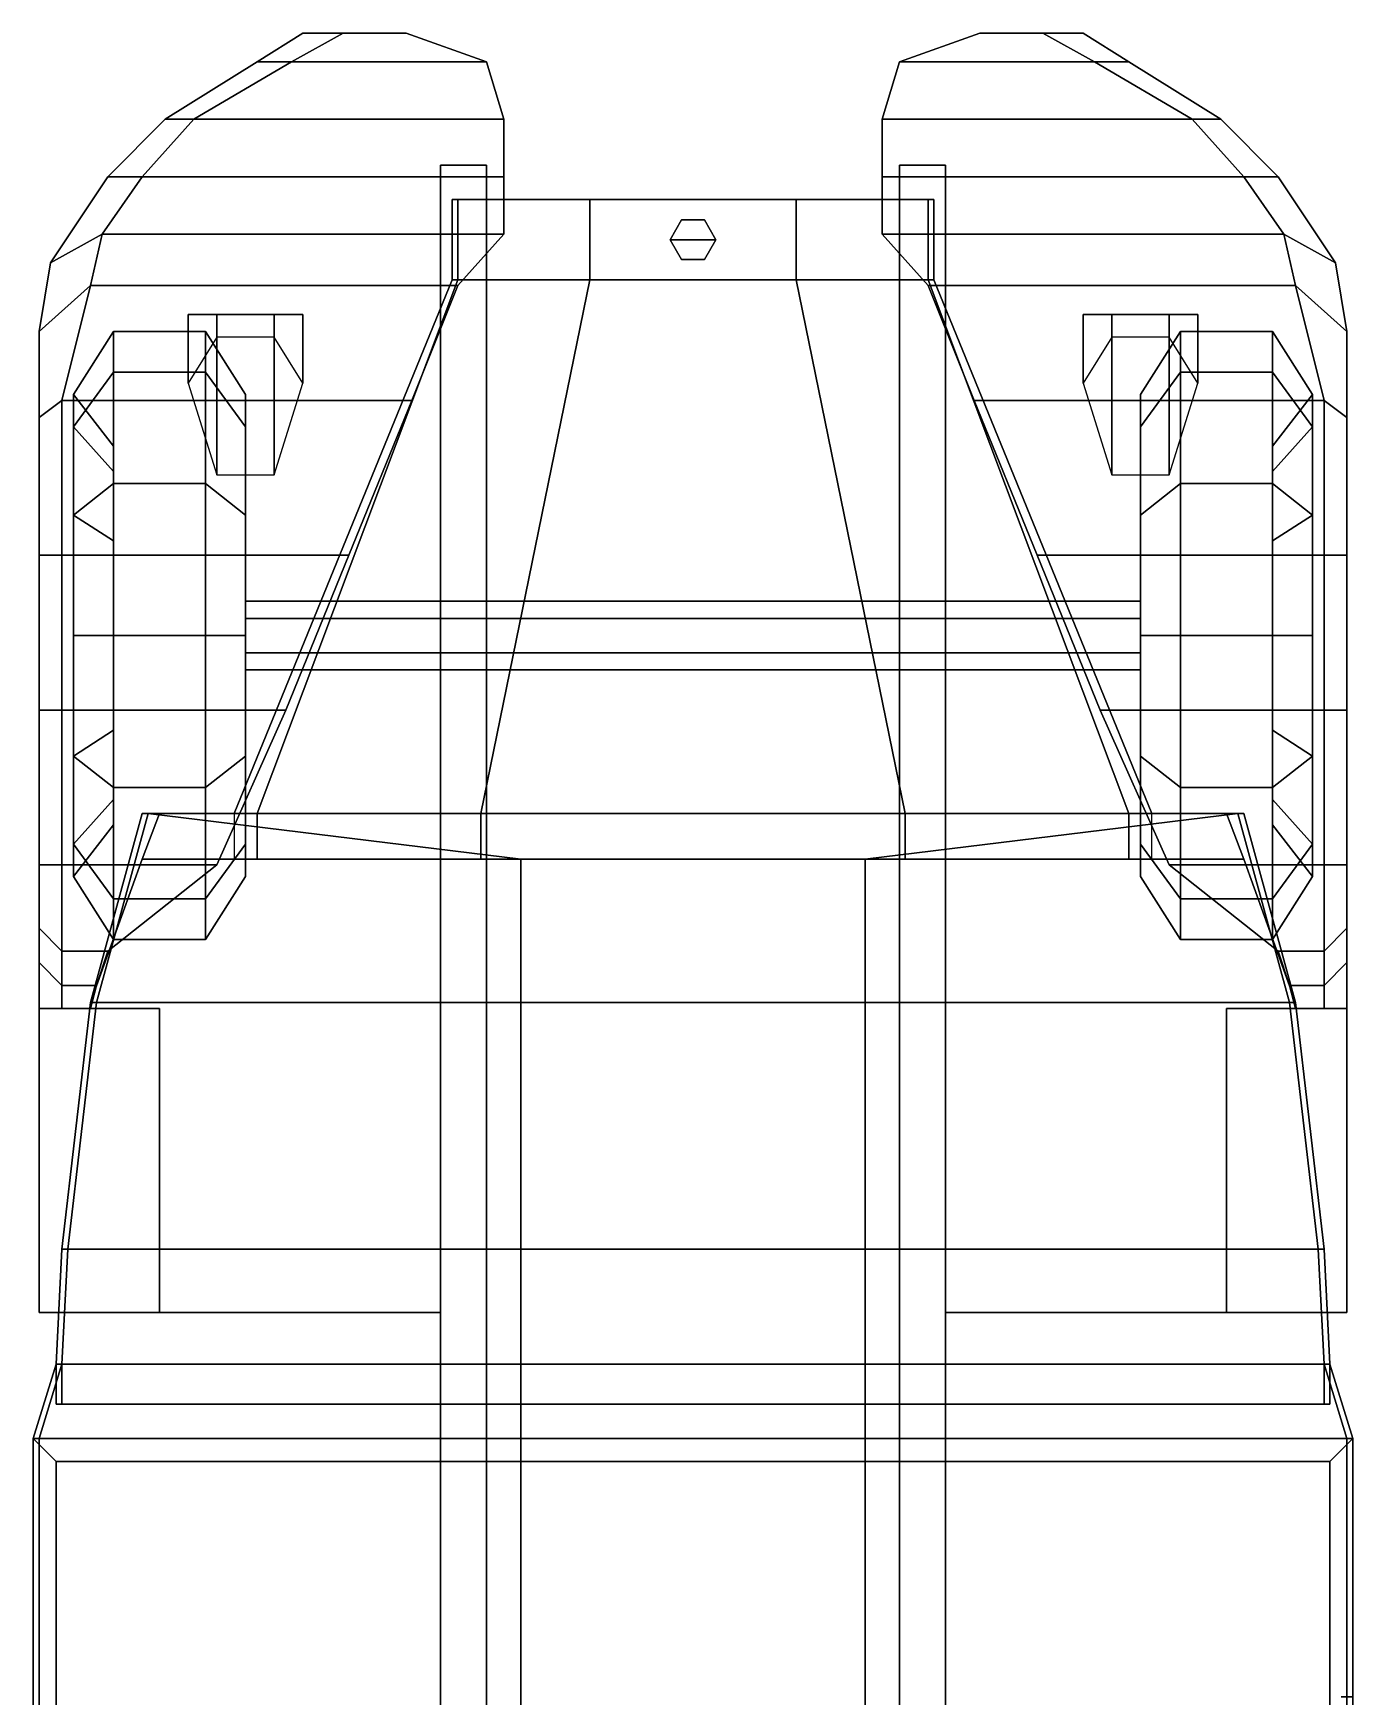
# Model space of a CAD drawing. Header units: millimetres. Extents: x -1.3 to 3, y -4.2 to 15.
# Drawn here: x -1.15 to 1.15, y 0.4 to 3.3 of the extents above; entities that cross this region are included whole.
import ezdxf

# ---------------------------------------------------------------- set-up
doc = ezdxf.new("R2010")
doc.units = ezdxf.units.MM
for name, color, linetype in [('mudguards', 6, 'Continuous'), ('tent', 3, 'Continuous'), ('wheels', 2, 'Continuous')]:
    doc.layers.add(name, color=color, linetype=linetype)

msp = doc.modelspace()

# ---------------------------------------------------------------- linework, layer by layer
for points in [[(-0.36, 3.07, 0.77), (-0.36, -3.77, 0.77), (-0.44, -3.77, 0.77), (-0.44, 3.07, 0.77)], [(-0.44, -3.77, 0.98), (-0.36, -3.77, 0.98), (-0.36, 3.07, 0.98), (-0.44, 3.07, 0.98)], [(-0.44, 3.07, 0.77), (-0.44, -3.77, 0.77), (-0.44, -3.77, 0.98), (-0.44, 3.07, 0.98)], [(-0.44, 3.07, 0.98), (-0.36, 3.07, 0.98), (-0.36, 3.07, 0.77), (-0.44, 3.07, 0.77)], [(-0.36, 3.07, 0.98), (-0.36, -3.77, 0.98), (-0.36, -3.77, 0.77), (-0.36, 3.07, 0.77)], [(0.36, 3.07, 0.77), (0.36, -3.77, 0.77), (0.36, -3.77, 0.98), (0.36, 3.07, 0.98)], [(0.36, -3.77, 0.98), (0.44, -3.77, 0.98), (0.44, 3.07, 0.98), (0.36, 3.07, 0.98)], [(0.44, 3.07, 0.77), (0.44, -3.77, 0.77), (0.36, -3.77, 0.77), (0.36, 3.07, 0.77)], [(0.36, 3.07, 0.98), (0.44, 3.07, 0.98), (0.44, 3.07, 0.77), (0.36, 3.07, 0.77)], [(0.44, 3.07, 0.98), (0.44, -3.77, 0.98), (0.44, -3.77, 0.77), (0.44, 3.07, 0.77)], [(0.42, 3.01, 1.72), (0.42, 3.01, 0.95), (-0.42, 3.01, 0.95), (-0.42, 3.01, 1.72)], [(-0.42, 3.01, 0.95), (-0.42, 2.87, 0.95), (-0.42, 2.87, 1.72), (-0.42, 3.01, 1.72)], [(0.42, 3.01, 0.95), (0.42, 2.87, 0.95), (-0.42, 2.87, 0.95), (-0.42, 3.01, 0.95)], [(0.41, 3.01, 1.75), (0.42, 3.01, 1.72), (-0.42, 3.01, 1.72), (-0.41, 3.01, 1.75)], [(-0.42, 3.01, 1.72), (-0.42, 2.87, 1.72), (-0.41, 2.87, 1.75), (-0.41, 3.01, 1.75)], [(-0.41, 3.01, 1.75), (-0.41, 2.87, 1.75), (-0.18, 2.87, 1.86), (-0.18, 3.01, 1.86)], [(0.18, 3.01, 1.86), (0.41, 3.01, 1.75), (-0.41, 3.01, 1.75), (-0.18, 3.01, 1.86)], [(-0.18, 3.01, 1.86), (-0.18, 2.87, 1.86), (0.18, 2.87, 1.86), (0.18, 3.01, 1.86)], [(0.18, 2.87, 1.86), (0.41, 2.87, 1.75), (0.41, 3.01, 1.75), (0.18, 3.01, 1.86)], [(0.41, 2.87, 1.75), (0.42, 2.87, 1.72), (0.42, 3.01, 1.72), (0.41, 3.01, 1.75)], [(0.42, 2.87, 1.72), (0.42, 2.87, 0.95), (0.42, 3.01, 0.95), (0.42, 3.01, 1.72)], [(-0.02, 2.9746, 1.86), (-0.04, 2.94, 1.86), (-0.04, 2.94, 1.89), (-0.02, 2.9746, 1.89)], [(0.02, 2.9746, 1.89), (-0.02, 2.9746, 1.89), (-0.04, 2.94, 1.89), (0.04, 2.94, 1.89)], [(0.02, 2.9746, 1.86), (-0.02, 2.9746, 1.86), (-0.02, 2.9746, 1.89), (0.02, 2.9746, 1.89)], [(0.04, 2.94, 1.86), (0.02, 2.9746, 1.86), (0.02, 2.9746, 1.89), (0.04, 2.94, 1.89)], [(-0.04, 2.94, 1.86), (-0.02, 2.9054, 1.86), (-0.02, 2.9054, 1.89), (-0.04, 2.94, 1.89)], [(0.04, 2.94, 1.89), (-0.04, 2.94, 1.89), (-0.02, 2.9054, 1.89), (0.02, 2.9054, 1.89)], [(0.02, 2.9054, 1.86), (0.04, 2.94, 1.86), (0.04, 2.94, 1.89), (0.02, 2.9054, 1.89)], [(-0.02, 2.9054, 1.86), (0.02, 2.9054, 1.86), (0.02, 2.9054, 1.89), (-0.02, 2.9054, 1.89)], [(-0.42, 2.87, 0.95), (-0.8, 1.94, 0.95), (-0.8, 1.94, 1.72), (-0.42, 2.87, 1.72)], [(0.42, 2.87, 0.95), (0.8, 1.94, 0.95), (-0.8, 1.94, 0.95), (-0.42, 2.87, 0.95)], [(-0.42, 2.87, 1.72), (-0.8, 1.94, 1.72), (-0.76, 1.94, 1.83), (-0.41, 2.87, 1.75)], [(-0.41, 2.87, 1.75), (-0.76, 1.94, 1.83), (-0.37, 1.94, 1.9), (-0.18, 2.87, 1.86)], [(-0.18, 2.87, 1.86), (-0.37, 1.94, 1.9), (0.37, 1.94, 1.9), (0.18, 2.87, 1.86)], [(0.37, 1.94, 1.9), (0.76, 1.94, 1.83), (0.41, 2.87, 1.75), (0.18, 2.87, 1.86)], [(0.76, 1.94, 1.83), (0.8, 1.94, 1.72), (0.42, 2.87, 1.72), (0.41, 2.87, 1.75)], [(0.8, 1.94, 1.72), (0.8, 1.94, 0.95), (0.42, 2.87, 0.95), (0.42, 2.87, 1.72)], [(-0.83, 2.81, 1.1066), (-0.88, 2.81, 1.02), (-0.88, 2.69, 1.02), (-0.83, 2.53, 1.1066)], [(-0.68, 2.81, 1.02), (-0.88, 2.81, 1.02), (-0.83, 2.81, 1.1066), (-0.73, 2.81, 1.1066)], [(-0.88, 2.81, 1.02), (-0.83, 2.81, 0.9334), (-0.83, 2.77, 0.9334), (-0.88, 2.69, 1.02)], [(-0.73, 2.81, 0.9334), (-0.83, 2.81, 0.9334), (-0.88, 2.81, 1.02), (-0.68, 2.81, 1.02)], [(-0.83, 2.81, 0.9334), (-0.73, 2.81, 0.9334), (-0.73, 2.77, 0.9334), (-0.83, 2.77, 0.9334)], [(-0.73, 2.81, 1.1066), (-0.83, 2.81, 1.1066), (-0.83, 2.53, 1.1066), (-0.73, 2.53, 1.1066)], [(-0.68, 2.81, 1.02), (-0.73, 2.81, 1.1066), (-0.73, 2.53, 1.1066), (-0.68, 2.69, 1.02)], [(-0.73, 2.81, 0.9334), (-0.68, 2.81, 1.02), (-0.68, 2.69, 1.02), (-0.73, 2.77, 0.9334)], [(0.88, 2.81, 1.02), (0.68, 2.81, 1.02), (0.73, 2.81, 1.1066), (0.83, 2.81, 1.1066)], [(0.73, 2.81, 1.1066), (0.68, 2.81, 1.02), (0.68, 2.69, 1.02), (0.73, 2.53, 1.1066)], [(0.83, 2.81, 0.9334), (0.73, 2.81, 0.9334), (0.68, 2.81, 1.02), (0.88, 2.81, 1.02)], [(0.68, 2.81, 1.02), (0.73, 2.81, 0.9334), (0.73, 2.77, 0.9334), (0.68, 2.69, 1.02)], [(0.73, 2.81, 0.9334), (0.83, 2.81, 0.9334), (0.83, 2.77, 0.9334), (0.73, 2.77, 0.9334)], [(0.83, 2.81, 1.1066), (0.73, 2.81, 1.1066), (0.73, 2.53, 1.1066), (0.83, 2.53, 1.1066)], [(0.88, 2.81, 1.02), (0.83, 2.81, 1.1066), (0.83, 2.53, 1.1066), (0.88, 2.69, 1.02)], [(0.83, 2.81, 0.9334), (0.88, 2.81, 1.02), (0.88, 2.69, 1.02), (0.83, 2.77, 0.9334)], [(0.96, 1.94, 2.45), (1.05, 1.61, 2.45), (-1.05, 1.61, 2.45), (-0.96, 1.94, 2.45)], [(-0.96, 1.94, 2.45), (-1.05, 1.61, 2.45), (-1.04, 1.61, 2.49), (-0.95, 1.94, 2.49)], [(-0.95, 1.94, 2.49), (-1.04, 1.61, 2.49), (-0.3, 1.61, 2.56), (-0.3, 1.86, 2.53)], [(-0.93, 1.94, 0.95), (-0.96, 1.86, 0.95), (-0.96, 1.86, 1.72), (-0.93, 1.94, 1.72)], [(0.93, 1.94, 0.95), (0.96, 1.86, 0.95), (-0.96, 1.86, 0.95), (-0.93, 1.94, 0.95)], [(0.95, 1.94, 2.49), (0.96, 1.94, 2.45), (-0.96, 1.94, 2.45), (-0.95, 1.94, 2.49)], [(0.3, 1.86, 2.53), (0.95, 1.94, 2.49), (-0.95, 1.94, 2.49), (-0.3, 1.86, 2.53)], [(-0.8, 1.94, 1.72), (-0.8, 1.86, 1.72), (-0.76, 1.86, 1.83), (-0.76, 1.94, 1.83)], [(-0.76, 1.94, 1.83), (-0.76, 1.86, 1.83), (-0.37, 1.86, 1.9), (-0.37, 1.94, 1.9)], [(-0.37, 1.94, 1.9), (-0.37, 1.86, 1.9), (0.37, 1.86, 1.9), (0.37, 1.94, 1.9)], [(0.3, 1.61, 2.56), (1.04, 1.61, 2.49), (0.95, 1.94, 2.49), (0.3, 1.86, 2.53)], [(0.37, 1.86, 1.9), (0.76, 1.86, 1.83), (0.76, 1.94, 1.83), (0.37, 1.94, 1.9)], [(0.76, 1.86, 1.83), (0.8, 1.86, 1.72), (0.8, 1.94, 1.72), (0.76, 1.94, 1.83)], [(0.96, 1.86, 1.72), (0.96, 1.86, 0.95), (0.93, 1.94, 0.95), (0.93, 1.94, 1.72)], [(1.04, 1.61, 2.49), (1.05, 1.61, 2.45), (0.96, 1.94, 2.45), (0.95, 1.94, 2.49)], [(-0.96, 1.86, 0.95), (-1.05, 1.61, 0.95), (-1.05, 1.61, 2.45), (-0.96, 1.86, 2.45)], [(0.96, 1.86, 0.95), (1.05, 1.61, 0.95), (-1.05, 1.61, 0.95), (-0.96, 1.86, 0.95)], [(0.96, 1.86, 2.45), (0.96, 1.86, 0.95), (-0.96, 1.86, 0.95), (-0.96, 1.86, 2.45)], [(-0.3, 1.86, 2.53), (-0.3, 1.61, 2.56), (0.3, 1.61, 2.56), (0.3, 1.86, 2.53)], [(1.05, 1.61, 2.45), (1.05, 1.61, 0.95), (0.96, 1.86, 0.95), (0.96, 1.86, 2.45)], [(-1.05, 1.61, 0.95), (-1.1, 1.18, 0.95), (-1.1, 1.18, 2.45), (-1.05, 1.61, 2.45)], [(1.05, 1.61, 0.95), (1.1, 1.18, 0.95), (-1.1, 1.18, 0.95), (-1.05, 1.61, 0.95)], [(-1.05, 1.61, 2.45), (-1.1, 1.18, 2.45), (-1.09, 1.18, 2.49), (-1.04, 1.61, 2.49)], [(-1.04, 1.61, 2.49), (-1.09, 1.18, 2.49), (-0.3, 1.18, 2.57), (-0.3, 1.61, 2.56)], [(-0.3, 1.61, 2.56), (-0.3, 1.18, 2.57), (0.3, 1.18, 2.57), (0.3, 1.61, 2.56)], [(0.3, 1.18, 2.57), (1.09, 1.18, 2.49), (1.04, 1.61, 2.49), (0.3, 1.61, 2.56)], [(1.09, 1.18, 2.49), (1.1, 1.18, 2.45), (1.05, 1.61, 2.45), (1.04, 1.61, 2.49)], [(1.1, 1.18, 2.45), (1.1, 1.18, 0.95), (1.05, 1.61, 0.95), (1.05, 1.61, 2.45)], [(-1.1, 1.18, 0.95), (-1.11, 0.98, 0.95), (-1.11, 0.98, 2.45), (-1.1, 1.18, 2.45)], [(1.1, 1.18, 0.95), (1.11, 0.98, 0.95), (-1.11, 0.98, 0.95), (-1.1, 1.18, 0.95)], [(-1.1, 1.18, 2.45), (-1.11, 0.98, 2.45), (-1.1, 0.98, 2.49), (-1.09, 1.18, 2.49)], [(-1.09, 1.18, 2.49), (-1.1, 0.98, 2.49), (-0.3, 0.98, 2.57), (-0.3, 1.18, 2.57)], [(-0.3, 1.18, 2.57), (-0.3, 0.98, 2.57), (0.3, 0.98, 2.57), (0.3, 1.18, 2.57)], [(0.3, 0.98, 2.57), (1.1, 0.98, 2.49), (1.09, 1.18, 2.49), (0.3, 1.18, 2.57)], [(1.1, 0.98, 2.49), (1.11, 0.98, 2.45), (1.1, 1.18, 2.45), (1.09, 1.18, 2.49)], [(1.11, 0.98, 2.45), (1.11, 0.98, 0.95), (1.1, 1.18, 0.95), (1.1, 1.18, 2.45)], [(-1.11, 0.98, 0.95), (-1.11, 0.91, 0.95), (-1.11, 0.91, 2.45), (-1.11, 0.98, 2.45)], [(1.11, 0.98, 0.95), (1.11, 0.91, 0.95), (-1.11, 0.91, 0.95), (-1.11, 0.98, 0.95)], [(-1.11, 0.98, 2.45), (-1.11, 0.91, 2.45), (-1.1, 0.91, 2.49), (-1.1, 0.98, 2.49)], [(-1.1, 0.98, 2.49), (-1.1, 0.91, 2.49), (-0.3, 0.91, 2.54), (-0.3, 0.98, 2.57)], [(-0.3, 0.98, 2.57), (-0.3, 0.91, 2.54), (0.3, 0.91, 2.54), (0.3, 0.98, 2.57)], [(0.3, 0.91, 2.54), (1.1, 0.91, 2.49), (1.1, 0.98, 2.49), (0.3, 0.98, 2.57)], [(1.1, 0.91, 2.49), (1.11, 0.91, 2.45), (1.11, 0.98, 2.45), (1.1, 0.98, 2.49)], [(1.11, 0.91, 2.45), (1.11, 0.91, 0.95), (1.11, 0.98, 0.95), (1.11, 0.98, 2.45)], [(-1.11, 0.91, 2.45), (-1.11, 0.91, 0.95), (1.11, 0.91, 0.95), (1.11, 0.91, 2.45)], [(-1.1, 0.91, 2.49), (-1.11, 0.91, 2.45), (1.11, 0.91, 2.45), (1.1, 0.91, 2.49)], [(-0.3, 0.91, 2.54), (-1.1, 0.91, 2.49), (1.1, 0.91, 2.49), (0.3, 0.91, 2.54)], [(1.15, 0.85, 1.08), (1.15, -1.77, 1.08), (-1.15, -1.77, 1.08), (-1.15, 0.85, 1.08)], [(-1.15, 0.85, 1.08), (-1.15, 0.16, 1.08), (-1.15, 0.16, 1.95), (-1.15, 0.85, 1.95)], [(-1.11, 0.81, 1.12), (-1.11, 0.16, 1.12), (-1.15, 0.16, 1.08), (-1.15, 0.85, 1.08)], [(-1.15, 0.85, 1.95), (-1.15, 0.16, 1.95), (-1.11, 0.16, 1.95), (-1.11, 0.81, 1.95)], [(1.15, 0.85, 1.95), (1.15, 0.85, 1.08), (-1.15, 0.85, 1.08), (-1.15, 0.85, 1.95)], [(-1.11, 0.81, 1.95), (1.11, 0.81, 1.95), (1.15, 0.85, 1.95), (-1.15, 0.85, 1.95)], [(1.11, 0.81, 1.95), (1.11, 0.16, 1.95), (1.15, 0.16, 1.95), (1.15, 0.85, 1.95)], [(1.15, 0.85, 1.08), (1.15, 0.16, 1.08), (1.11, 0.16, 1.12), (1.11, 0.81, 1.12)], [(1.15, 0.16, 1.95), (1.15, 0.16, 1.08), (1.15, 0.85, 1.08), (1.15, 0.85, 1.95)], [(-1.11, 0.81, 1.12), (-1.11, -1.85, 1.12), (1.11, -1.85, 1.12), (1.11, 0.81, 1.12)], [(-1.11, 0.16, 1.95), (-1.11, 0.16, 1.12), (-1.11, 0.81, 1.12), (-1.11, 0.81, 1.95)], [(-1.11, 0.81, 1.12), (1.11, 0.81, 1.12), (1.11, 0.81, 1.95), (-1.11, 0.81, 1.95)], [(1.11, 0.81, 1.12), (1.11, 0.16, 1.12), (1.11, 0.16, 1.95), (1.11, 0.81, 1.95)]]:
    msp.add_3dface(points)
at = {"layer": 'mudguards'}
for points in [[(-0.68, 3.3, 0.62), (-0.76, 3.25, 0.62), (-0.7, 3.25, 0.78), (-0.61, 3.3, 0.78)], [(-0.61, 3.3, 0.78), (-0.7, 3.25, 0.78), (-0.76, 3.25, 0.62), (-0.68, 3.3, 0.62)], [(-0.61, 3.3, 0.78), (-0.7, 3.25, 0.78), (-0.36, 3.25, 0.78), (-0.5, 3.3, 0.78)], [(-0.5, 3.3, 0.78), (-0.36, 3.25, 0.78), (-0.7, 3.25, 0.78), (-0.61, 3.3, 0.78)], [(0.61, 3.3, 0.78), (0.7, 3.25, 0.78), (0.36, 3.25, 0.78), (0.5, 3.3, 0.78)], [(0.5, 3.3, 0.78), (0.36, 3.25, 0.78), (0.7, 3.25, 0.78), (0.61, 3.3, 0.78)], [(0.68, 3.3, 0.62), (0.76, 3.25, 0.62), (0.7, 3.25, 0.78), (0.61, 3.3, 0.78)], [(0.61, 3.3, 0.78), (0.7, 3.25, 0.78), (0.76, 3.25, 0.62), (0.68, 3.3, 0.62)], [(-0.7, 3.25, 0.78), (-0.87, 3.15, 0.78), (-0.92, 3.15, 0.62), (-0.76, 3.25, 0.62)], [(-0.76, 3.25, 0.62), (-0.92, 3.15, 0.62), (-0.87, 3.15, 0.78), (-0.7, 3.25, 0.78)], [(-0.7, 3.25, 0.78), (-0.87, 3.15, 0.78), (-0.33, 3.15, 0.78), (-0.36, 3.25, 0.78)], [(-0.36, 3.25, 0.78), (-0.33, 3.15, 0.78), (-0.87, 3.15, 0.78), (-0.7, 3.25, 0.78)], [(0.36, 3.25, 0.78), (0.33, 3.15, 0.78), (0.87, 3.15, 0.78), (0.7, 3.25, 0.78)], [(0.7, 3.25, 0.78), (0.87, 3.15, 0.78), (0.33, 3.15, 0.78), (0.36, 3.25, 0.78)], [(0.7, 3.25, 0.78), (0.87, 3.15, 0.78), (0.92, 3.15, 0.62), (0.76, 3.25, 0.62)], [(0.76, 3.25, 0.62), (0.92, 3.15, 0.62), (0.87, 3.15, 0.78), (0.7, 3.25, 0.78)], [(-0.87, 3.15, 0.78), (-0.96, 3.05, 0.78), (-1.02, 3.05, 0.62), (-0.92, 3.15, 0.62)], [(-0.92, 3.15, 0.62), (-1.02, 3.05, 0.62), (-0.96, 3.05, 0.78), (-0.87, 3.15, 0.78)], [(-0.87, 3.15, 0.78), (-0.96, 3.05, 0.78), (-0.33, 3.05, 0.78), (-0.33, 3.15, 0.78)], [(-0.33, 3.15, 0.78), (-0.33, 3.05, 0.78), (-0.96, 3.05, 0.78), (-0.87, 3.15, 0.78)], [(0.87, 3.15, 0.78), (0.96, 3.05, 0.78), (0.33, 3.05, 0.78), (0.33, 3.15, 0.78)], [(0.33, 3.15, 0.78), (0.33, 3.05, 0.78), (0.96, 3.05, 0.78), (0.87, 3.15, 0.78)], [(0.92, 3.15, 0.62), (1.02, 3.05, 0.62), (0.96, 3.05, 0.78), (0.87, 3.15, 0.78)], [(0.87, 3.15, 0.78), (0.96, 3.05, 0.78), (1.02, 3.05, 0.62), (0.92, 3.15, 0.62)], [(-1.02, 3.05, 0.62), (-1.12, 2.9, 0.62), (-1.03, 2.95, 0.78), (-0.96, 3.05, 0.78)], [(-0.96, 3.05, 0.78), (-1.03, 2.95, 0.78), (-1.12, 2.9, 0.62), (-1.02, 3.05, 0.62)], [(-0.33, 3.05, 0.78), (-0.33, 2.95, 0.78), (-1.03, 2.95, 0.78), (-0.96, 3.05, 0.78)], [(-0.96, 3.05, 0.78), (-1.03, 2.95, 0.78), (-0.33, 2.95, 0.78), (-0.33, 3.05, 0.78)], [(0.96, 3.05, 0.78), (1.03, 2.95, 0.78), (0.33, 2.95, 0.78), (0.33, 3.05, 0.78)], [(0.33, 3.05, 0.78), (0.33, 2.95, 0.78), (1.03, 2.95, 0.78), (0.96, 3.05, 0.78)], [(1.02, 3.05, 0.62), (1.12, 2.9, 0.62), (1.03, 2.95, 0.78), (0.96, 3.05, 0.78)], [(0.96, 3.05, 0.78), (1.03, 2.95, 0.78), (1.12, 2.9, 0.62), (1.02, 3.05, 0.62)], [(-1.12, 2.9, 0.62), (-1.14, 2.78, 0.74), (-1.05, 2.86, 0.84), (-1.03, 2.95, 0.78)], [(-1.03, 2.95, 0.78), (-1.05, 2.86, 0.84), (-1.14, 2.78, 0.74), (-1.12, 2.9, 0.62)], [(-1.03, 2.95, 0.78), (-1.05, 2.86, 0.84), (-0.41, 2.86, 0.84), (-0.33, 2.95, 0.78)], [(-0.33, 2.95, 0.78), (-0.41, 2.86, 0.84), (-1.05, 2.86, 0.84), (-1.03, 2.95, 0.78)], [(0.33, 2.95, 0.78), (0.41, 2.86, 0.84), (1.05, 2.86, 0.84), (1.03, 2.95, 0.78)], [(1.03, 2.95, 0.78), (1.05, 2.86, 0.84), (0.41, 2.86, 0.84), (0.33, 2.95, 0.78)], [(1.03, 2.95, 0.78), (1.05, 2.86, 0.84), (1.14, 2.78, 0.74), (1.12, 2.9, 0.62)], [(1.12, 2.9, 0.62), (1.14, 2.78, 0.74), (1.05, 2.86, 0.84), (1.03, 2.95, 0.78)], [(-1.05, 2.86, 0.84), (-1.1, 2.66, 1.06), (-1.14, 2.63, 0.95), (-1.14, 2.78, 0.74)], [(-1.14, 2.78, 0.74), (-1.14, 2.63, 0.95), (-1.1, 2.66, 1.06), (-1.05, 2.86, 0.84)], [(-1.05, 2.86, 0.84), (-1.1, 2.66, 1.06), (-0.49, 2.66, 1.06), (-0.41, 2.86, 0.84)], [(-0.41, 2.86, 0.84), (-0.49, 2.66, 1.06), (-1.1, 2.66, 1.06), (-1.05, 2.86, 0.84)], [(0.41, 2.86, 0.84), (0.49, 2.66, 1.06), (1.1, 2.66, 1.06), (1.05, 2.86, 0.84)], [(1.05, 2.86, 0.84), (1.1, 2.66, 1.06), (0.49, 2.66, 1.06), (0.41, 2.86, 0.84)], [(1.14, 2.78, 0.74), (1.14, 2.63, 0.95), (1.1, 2.66, 1.06), (1.05, 2.86, 0.84)], [(1.05, 2.86, 0.84), (1.1, 2.66, 1.06), (1.14, 2.63, 0.95), (1.14, 2.78, 0.74)], [(-1.14, 2.63, 0.95), (-1.14, 2.39, 1.07), (-1.1, 2.39, 1.16), (-1.1, 2.66, 1.06)], [(-1.1, 2.66, 1.06), (-1.1, 2.39, 1.16), (-1.14, 2.39, 1.07), (-1.14, 2.63, 0.95)], [(-1.1, 2.66, 1.06), (-1.1, 2.39, 1.16), (-0.6, 2.39, 1.16), (-0.49, 2.66, 1.06)], [(-0.49, 2.66, 1.06), (-0.6, 2.39, 1.16), (-1.1, 2.39, 1.16), (-1.1, 2.66, 1.06)], [(0.49, 2.66, 1.06), (0.6, 2.39, 1.16), (1.1, 2.39, 1.16), (1.1, 2.66, 1.06)], [(1.1, 2.66, 1.06), (1.1, 2.39, 1.16), (0.6, 2.39, 1.16), (0.49, 2.66, 1.06)], [(1.14, 2.63, 0.95), (1.14, 2.39, 1.07), (1.1, 2.39, 1.16), (1.1, 2.66, 1.06)], [(1.1, 2.66, 1.06), (1.1, 2.39, 1.16), (1.14, 2.39, 1.07), (1.14, 2.63, 0.95)], [(-1.1, 2.39, 1.16), (-1.1, 2.12, 1.16), (-1.14, 2.12, 1.07), (-1.14, 2.39, 1.07)], [(-1.14, 2.39, 1.07), (-1.14, 2.12, 1.07), (-1.1, 2.12, 1.16), (-1.1, 2.39, 1.16)], [(-1.1, 2.39, 1.16), (-1.1, 2.12, 1.16), (-0.71, 2.12, 1.16), (-0.6, 2.39, 1.16)], [(-0.6, 2.39, 1.16), (-0.71, 2.12, 1.16), (-1.1, 2.12, 1.16), (-1.1, 2.39, 1.16)], [(1.1, 2.39, 1.16), (1.1, 2.12, 1.16), (0.71, 2.12, 1.16), (0.6, 2.39, 1.16)], [(0.6, 2.39, 1.16), (0.71, 2.12, 1.16), (1.1, 2.12, 1.16), (1.1, 2.39, 1.16)], [(1.1, 2.39, 1.16), (1.1, 2.12, 1.16), (1.14, 2.12, 1.07), (1.14, 2.39, 1.07)], [(1.14, 2.39, 1.07), (1.14, 2.12, 1.07), (1.1, 2.12, 1.16), (1.1, 2.39, 1.16)], [(-1.1, 2.12, 1.16), (-1.1, 1.85, 1.05), (-1.14, 1.85, 0.94), (-1.14, 2.12, 1.07)], [(-1.14, 2.12, 1.07), (-1.14, 1.85, 0.94), (-1.1, 1.85, 1.05), (-1.1, 2.12, 1.16)], [(-0.71, 2.12, 1.16), (-0.83, 1.85, 1.05), (-1.1, 1.85, 1.05), (-1.1, 2.12, 1.16)], [(-1.1, 2.12, 1.16), (-1.1, 1.85, 1.05), (-0.83, 1.85, 1.05), (-0.71, 2.12, 1.16)], [(0.71, 2.12, 1.16), (0.83, 1.85, 1.05), (1.1, 1.85, 1.05), (1.1, 2.12, 1.16)], [(1.1, 2.12, 1.16), (1.1, 1.85, 1.05), (0.83, 1.85, 1.05), (0.71, 2.12, 1.16)], [(1.1, 2.12, 1.16), (1.1, 1.85, 1.05), (1.14, 1.85, 0.94), (1.14, 2.12, 1.07)], [(1.14, 2.12, 1.07), (1.14, 1.85, 0.94), (1.1, 1.85, 1.05), (1.1, 2.12, 1.16)], [(-1.14, 1.85, 0.94), (-1.14, 1.74, 0.79), (-1.1, 1.7, 0.92), (-1.1, 1.85, 1.05)], [(-1.1, 1.85, 1.05), (-1.1, 1.7, 0.92), (-1.14, 1.74, 0.79), (-1.14, 1.85, 0.94)], [(-1.1, 1.85, 1.05), (-1.1, 1.7, 0.92), (-1.02, 1.7, 0.92), (-0.83, 1.85, 1.05)], [(-0.83, 1.85, 1.05), (-1.02, 1.7, 0.92), (-1.1, 1.7, 0.92), (-1.1, 1.85, 1.05)], [(1.1, 1.85, 1.05), (1.1, 1.7, 0.92), (1.02, 1.7, 0.92), (0.83, 1.85, 1.05)], [(0.83, 1.85, 1.05), (1.02, 1.7, 0.92), (1.1, 1.7, 0.92), (1.1, 1.85, 1.05)], [(1.14, 1.85, 0.94), (1.14, 1.74, 0.79), (1.1, 1.7, 0.92), (1.1, 1.85, 1.05)], [(1.1, 1.85, 1.05), (1.1, 1.7, 0.92), (1.14, 1.74, 0.79), (1.14, 1.85, 0.94)], [(-1.14, 1.74, 0.79), (-1.14, 1.68, 0.53), (-1.1, 1.64, 0.79), (-1.1, 1.7, 0.92)], [(-1.1, 1.7, 0.92), (-1.1, 1.64, 0.79), (-1.14, 1.68, 0.53), (-1.14, 1.74, 0.79)], [(1.1, 1.7, 0.92), (1.1, 1.64, 0.79), (1.14, 1.68, 0.53), (1.14, 1.74, 0.79)], [(1.14, 1.74, 0.79), (1.14, 1.68, 0.53), (1.1, 1.64, 0.79), (1.1, 1.7, 0.92)], [(-1.1, 1.7, 0.92), (-1.1, 1.64, 0.79), (-1.04, 1.64, 0.79), (-1.02, 1.7, 0.92)], [(-1.02, 1.7, 0.92), (-1.04, 1.64, 0.79), (-1.1, 1.64, 0.79), (-1.1, 1.7, 0.92)], [(1.02, 1.7, 0.92), (1.04, 1.64, 0.79), (1.1, 1.64, 0.79), (1.1, 1.7, 0.92)], [(1.1, 1.7, 0.92), (1.1, 1.64, 0.79), (1.04, 1.64, 0.79), (1.02, 1.7, 0.92)], [(-1.1, 1.64, 0.79), (-1.1, 1.6, 0.59), (-1.14, 1.6, 0.49), (-1.14, 1.68, 0.53)], [(-1.14, 1.68, 0.53), (-1.14, 1.6, 0.49), (-1.1, 1.6, 0.59), (-1.1, 1.64, 0.79)], [(1.14, 1.68, 0.53), (1.14, 1.6, 0.49), (1.1, 1.6, 0.59), (1.1, 1.64, 0.79)], [(1.1, 1.64, 0.79), (1.1, 1.6, 0.59), (1.14, 1.6, 0.49), (1.14, 1.68, 0.53)], [(-1.04, 1.64, 0.79), (-1.05, 1.6, 0.59), (-1.1, 1.6, 0.59), (-1.1, 1.64, 0.79)], [(-1.1, 1.64, 0.79), (-1.1, 1.6, 0.59), (-1.05, 1.6, 0.59), (-1.04, 1.64, 0.79)], [(1.1, 1.64, 0.79), (1.1, 1.6, 0.59), (1.05, 1.6, 0.59), (1.04, 1.64, 0.79)], [(1.04, 1.64, 0.79), (1.05, 1.6, 0.59), (1.1, 1.6, 0.59), (1.1, 1.64, 0.79)], [(-0.93, 1.6, 0.59), (-0.93, 1.07, 0.59), (-1.14, 1.07, 0.59), (-1.14, 1.6, 0.59)], [(-1.14, 1.6, 0.59), (-1.14, 1.07, 0.59), (-0.93, 1.07, 0.59), (-0.93, 1.6, 0.59)], [(0.93, 1.6, 0.59), (0.93, 1.07, 0.59), (1.14, 1.07, 0.59), (1.14, 1.6, 0.59)], [(1.14, 1.6, 0.59), (1.14, 1.07, 0.59), (0.93, 1.07, 0.59), (0.93, 1.6, 0.59)], [(-1.14, 1.07, 0.59), (-1.14, 1.07, 0.89), (-0.44, 1.07, 0.89), (-0.44, 1.07, 0.59)], [(-0.44, 1.07, 0.59), (-0.44, 1.07, 0.89), (-1.14, 1.07, 0.89), (-1.14, 1.07, 0.59)], [(0.44, 1.07, 0.59), (0.44, 1.07, 0.89), (1.14, 1.07, 0.89), (1.14, 1.07, 0.59)], [(1.14, 1.07, 0.59), (1.14, 1.07, 0.89), (0.44, 1.07, 0.89), (0.44, 1.07, 0.59)]]:
    msp.add_3dface(points, dxfattribs=at)
at = {"layer": 'tent'}
for points in [[(-1.14, 0.85, 2.49), (-1.1, 0.98, 2.49), (-1.11, 0.98, 2.45), (-1.15, 0.85, 2.45)], [(-1.11, 0.98, 2.45), (-1.11, 0.98, 1.08), (-1.15, 0.85, 1.08), (-1.15, 0.85, 2.45)], [(-0.3, 0.85, 2.57), (-0.3, 0.98, 2.57), (-1.1, 0.98, 2.49), (-1.14, 0.85, 2.49)], [(-0.3, 0.98, 2.57), (-0.3, -4.17, 2.57), (0.3, -4.17, 2.57), (0.3, 0.98, 2.57)], [(0.3, 0.98, 2.57), (0.3, 0.85, 2.57), (1.14, 0.85, 2.49), (1.1, 0.98, 2.49)], [(1.1, 0.98, 2.49), (1.14, 0.85, 2.49), (1.15, 0.85, 2.45), (1.11, 0.98, 2.45)], [(1.15, 0.85, 2.45), (1.15, 0.85, 1.08), (1.11, 0.98, 1.08), (1.11, 0.98, 2.45)], [(-1.14, -4.17, 2.49), (-1.14, 0.85, 2.49), (-1.15, 0.85, 2.45), (-1.15, -4.17, 2.45)], [(-1.15, 0.85, 2.45), (-1.15, 0.85, 1.95), (-1.15, 0.4, 1.95), (-1.15, 0.4, 2.45)], [(-0.3, -4.17, 2.57), (-0.3, 0.85, 2.57), (-1.14, 0.85, 2.49), (-1.14, -4.17, 2.49)], [(0.3, 0.85, 2.57), (0.3, -4.17, 2.57), (1.14, -4.17, 2.49), (1.14, 0.85, 2.49)], [(1.14, 0.85, 2.49), (1.14, -4.17, 2.49), (1.15, -4.17, 2.45), (1.15, 0.85, 2.45)], [(1.15, 0.4, 2.45), (1.15, 0.4, 1.95), (1.15, 0.85, 1.95), (1.15, 0.85, 2.45)], [(-1.15, 0.4, 2.45), (-1.15, 0.4, 2.25), (-1.15, -3.83, 2.25), (-1.15, -3.83, 2.45)], [(1.13, 0.4, 2.25), (1.13, 0.4, 1.95), (1.15, 0.4, 1.95), (1.15, 0.4, 2.25)], [(1.15, -3.83, 2.45), (1.15, -3.83, 2.25), (1.15, 0.4, 2.25), (1.15, 0.4, 2.45)]]:
    msp.add_3dface(points, dxfattribs=at)
at = {"layer": 'wheels'}
for points in [[(-1.01, 2.709, 0.785), (-1.01, 2.78, 0.52), (-1.08, 2.67, 0.52), (-1.08, 2.6137, 0.73)], [(-1.01, 2.78, 0.52), (-1.01, 2.709, 0.255), (-1.08, 2.6137, 0.31), (-1.08, 2.67, 0.52)], [(-0.85, 2.709, 0.785), (-0.85, 2.78, 0.52), (-1.01, 2.78, 0.52), (-1.01, 2.709, 0.785)], [(-0.85, 2.78, 0.52), (-0.85, 2.709, 0.255), (-1.01, 2.709, 0.255), (-1.01, 2.78, 0.52)], [(-0.85, 2.709, 0.255), (-0.85, 2.78, 0.52), (-0.78, 2.67, 0.52), (-0.78, 2.6137, 0.31)], [(-0.85, 2.78, 0.52), (-0.85, 2.709, 0.785), (-0.78, 2.6137, 0.73), (-0.78, 2.67, 0.52)], [(0.85, 2.709, 0.785), (0.85, 2.78, 0.52), (0.78, 2.67, 0.52), (0.78, 2.6137, 0.73)], [(0.85, 2.78, 0.52), (0.85, 2.709, 0.255), (0.78, 2.6137, 0.31), (0.78, 2.67, 0.52)], [(0.85, 2.78, 0.52), (0.85, 2.709, 0.785), (1.01, 2.709, 0.785), (1.01, 2.78, 0.52)], [(0.85, 2.709, 0.255), (0.85, 2.78, 0.52), (1.01, 2.78, 0.52), (1.01, 2.709, 0.255)], [(1.01, 2.78, 0.52), (1.01, 2.709, 0.785), (1.08, 2.6137, 0.73), (1.08, 2.67, 0.52)], [(1.01, 2.709, 0.255), (1.01, 2.78, 0.52), (1.08, 2.67, 0.52), (1.08, 2.6137, 0.31)], [(-1.01, 2.515, 0.979), (-1.01, 2.709, 0.785), (-1.08, 2.6137, 0.73), (-1.08, 2.46, 0.8837)], [(-1.01, 2.709, 0.255), (-1.01, 2.515, 0.061), (-1.08, 2.46, 0.1563), (-1.08, 2.6137, 0.31)], [(-0.85, 2.515, 0.979), (-0.85, 2.709, 0.785), (-1.01, 2.709, 0.785), (-1.01, 2.515, 0.979)], [(-0.85, 2.709, 0.255), (-0.85, 2.515, 0.061), (-1.01, 2.515, 0.061), (-1.01, 2.709, 0.255)], [(-0.85, 2.515, 0.061), (-0.85, 2.709, 0.255), (-0.78, 2.6137, 0.31), (-0.78, 2.46, 0.1563)], [(-0.85, 2.709, 0.785), (-0.85, 2.515, 0.979), (-0.78, 2.46, 0.8837), (-0.78, 2.6137, 0.73)], [(0.85, 2.515, 0.979), (0.85, 2.709, 0.785), (0.78, 2.6137, 0.73), (0.78, 2.46, 0.8837)], [(0.85, 2.709, 0.255), (0.85, 2.515, 0.061), (0.78, 2.46, 0.1563), (0.78, 2.6137, 0.31)], [(0.85, 2.709, 0.785), (0.85, 2.515, 0.979), (1.01, 2.515, 0.979), (1.01, 2.709, 0.785)], [(0.85, 2.515, 0.061), (0.85, 2.709, 0.255), (1.01, 2.709, 0.255), (1.01, 2.515, 0.061)], [(1.01, 2.709, 0.785), (1.01, 2.515, 0.979), (1.08, 2.46, 0.8837), (1.08, 2.6137, 0.73)], [(1.01, 2.515, 0.061), (1.01, 2.709, 0.255), (1.08, 2.6137, 0.31), (1.08, 2.46, 0.1563)], [(-1.08, 2.6137, 0.73), (-1.08, 2.67, 0.52), (-1.01, 2.58, 0.52), (-1.01, 2.5358, 0.685)], [(-1.08, 2.67, 0.52), (-1.08, 2.6137, 0.31), (-1.01, 2.5358, 0.355), (-1.01, 2.58, 0.52)], [(-0.78, 2.04, 0.1563), (-0.78, 2.6137, 0.31), (-0.78, 2.67, 0.52), (-0.78, 1.8863, 0.31)], [(-0.78, 1.8863, 0.31), (-0.78, 2.67, 0.52), (-0.78, 2.6137, 0.73), (-0.78, 1.83, 0.52)], [(0.78, 2.04, 0.8837), (0.78, 2.6137, 0.73), (0.78, 2.67, 0.52), (0.78, 1.8863, 0.73)], [(0.78, 1.8863, 0.73), (0.78, 2.67, 0.52), (0.78, 2.6137, 0.31), (0.78, 1.83, 0.52)], [(1.08, 2.6137, 0.31), (1.08, 2.67, 0.52), (1.01, 2.58, 0.52), (1.01, 2.5358, 0.355)], [(1.08, 2.67, 0.52), (1.08, 2.6137, 0.73), (1.01, 2.5358, 0.685), (1.01, 2.58, 0.52)], [(-1.08, 2.46, 0.8837), (-1.08, 2.6137, 0.73), (-1.01, 2.5358, 0.685), (-1.01, 2.415, 0.8058)], [(-1.08, 2.6137, 0.31), (-1.08, 2.46, 0.1563), (-1.01, 2.415, 0.2342), (-1.01, 2.5358, 0.355)], [(-0.78, 2.25, 0.1), (-0.78, 2.46, 0.1563), (-0.78, 2.6137, 0.31), (-0.78, 2.04, 0.1563)], [(-0.78, 1.83, 0.52), (-0.78, 2.6137, 0.73), (-0.78, 2.46, 0.8837), (-0.78, 1.8863, 0.73)], [(0.78, 2.25, 0.94), (0.78, 2.46, 0.8837), (0.78, 2.6137, 0.73), (0.78, 2.04, 0.8837)], [(0.78, 1.83, 0.52), (0.78, 2.6137, 0.31), (0.78, 2.46, 0.1563), (0.78, 1.8863, 0.31)], [(1.08, 2.6137, 0.73), (1.08, 2.46, 0.8837), (1.01, 2.415, 0.8058), (1.01, 2.5358, 0.685)], [(1.08, 2.46, 0.1563), (1.08, 2.6137, 0.31), (1.01, 2.5358, 0.355), (1.01, 2.415, 0.2342)], [(-1.01, 2.5358, 0.355), (-1.01, 2.085, 0.2342), (-1.01, 1.9642, 0.355), (-1.01, 2.58, 0.52)], [(-1.01, 2.58, 0.52), (-1.01, 1.9642, 0.355), (-1.01, 1.92, 0.52), (-1.01, 2.5358, 0.685)], [(1.01, 2.5358, 0.685), (1.01, 2.085, 0.8058), (1.01, 1.9642, 0.685), (1.01, 2.58, 0.52)], [(1.01, 2.58, 0.52), (1.01, 1.9642, 0.685), (1.01, 1.92, 0.52), (1.01, 2.5358, 0.355)], [(-1.01, 2.415, 0.2342), (-1.01, 2.25, 0.19), (-1.01, 2.085, 0.2342), (-1.01, 2.5358, 0.355)], [(-1.01, 2.5358, 0.685), (-1.01, 1.92, 0.52), (-1.01, 1.9642, 0.685), (-1.01, 2.415, 0.8058)], [(1.01, 2.415, 0.8058), (1.01, 2.25, 0.85), (1.01, 2.085, 0.8058), (1.01, 2.5358, 0.685)], [(1.01, 2.5358, 0.355), (1.01, 1.92, 0.52), (1.01, 1.9642, 0.355), (1.01, 2.415, 0.2342)], [(-1.01, 2.25, 1.05), (-1.01, 2.515, 0.979), (-1.08, 2.46, 0.8837), (-1.08, 2.25, 0.94)], [(-1.01, 2.515, 0.061), (-1.01, 2.25, -0.01), (-1.08, 2.25, 0.1), (-1.08, 2.46, 0.1563)], [(-0.85, 2.25, 1.05), (-0.85, 2.515, 0.979), (-1.01, 2.515, 0.979), (-1.01, 2.25, 1.05)], [(-0.85, 2.515, 0.061), (-0.85, 2.25, -0.01), (-1.01, 2.25, -0.01), (-1.01, 2.515, 0.061)], [(-0.85, 2.25, -0.01), (-0.85, 2.515, 0.061), (-0.78, 2.46, 0.1563), (-0.78, 2.25, 0.1)], [(-0.85, 2.515, 0.979), (-0.85, 2.25, 1.05), (-0.78, 2.25, 0.94), (-0.78, 2.46, 0.8837)], [(0.85, 2.25, 1.05), (0.85, 2.515, 0.979), (0.78, 2.46, 0.8837), (0.78, 2.25, 0.94)], [(0.85, 2.515, 0.061), (0.85, 2.25, -0.01), (0.78, 2.25, 0.1), (0.78, 2.46, 0.1563)], [(0.85, 2.515, 0.979), (0.85, 2.25, 1.05), (1.01, 2.25, 1.05), (1.01, 2.515, 0.979)], [(0.85, 2.25, -0.01), (0.85, 2.515, 0.061), (1.01, 2.515, 0.061), (1.01, 2.25, -0.01)], [(1.01, 2.515, 0.979), (1.01, 2.25, 1.05), (1.08, 2.25, 0.94), (1.08, 2.46, 0.8837)], [(1.01, 2.25, -0.01), (1.01, 2.515, 0.061), (1.08, 2.46, 0.1563), (1.08, 2.25, 0.1)], [(-1.08, 2.25, 0.94), (-1.08, 2.46, 0.8837), (-1.01, 2.415, 0.8058), (-1.01, 2.25, 0.85)], [(-1.08, 2.46, 0.1563), (-1.08, 2.25, 0.1), (-1.01, 2.25, 0.19), (-1.01, 2.415, 0.2342)], [(-0.78, 1.8863, 0.73), (-0.78, 2.46, 0.8837), (-0.78, 2.25, 0.94), (-0.78, 2.04, 0.8837)], [(0.78, 1.8863, 0.31), (0.78, 2.46, 0.1563), (0.78, 2.25, 0.1), (0.78, 2.04, 0.1563)], [(1.08, 2.46, 0.8837), (1.08, 2.25, 0.94), (1.01, 2.25, 0.85), (1.01, 2.415, 0.8058)], [(1.08, 2.25, 0.1), (1.08, 2.46, 0.1563), (1.01, 2.415, 0.2342), (1.01, 2.25, 0.19)], [(-1.01, 2.415, 0.8058), (-1.01, 1.9642, 0.685), (-1.01, 2.085, 0.8058), (-1.01, 2.25, 0.85)], [(1.01, 2.415, 0.2342), (1.01, 1.9642, 0.355), (1.01, 2.085, 0.2342), (1.01, 2.25, 0.19)], [(0.78, 2.31, 0.52), (0.78, 2.28, 0.468), (-0.78, 2.28, 0.468), (-0.78, 2.31, 0.52)], [(0.78, 2.28, 0.572), (0.78, 2.31, 0.52), (-0.78, 2.31, 0.52), (-0.78, 2.28, 0.572)], [(0.78, 2.28, 0.468), (0.78, 2.22, 0.468), (-0.78, 2.22, 0.468), (-0.78, 2.28, 0.468)], [(0.78, 2.22, 0.572), (0.78, 2.28, 0.572), (-0.78, 2.28, 0.572), (-0.78, 2.22, 0.572)], [(-1.08, 2.04, 0.8837), (-1.08, 2.25, 0.94), (-1.01, 2.25, 0.85), (-1.01, 2.085, 0.8058)], [(-1.08, 2.25, 0.1), (-1.08, 2.04, 0.1563), (-1.01, 2.085, 0.2342), (-1.01, 2.25, 0.19)], [(-1.01, 1.985, 0.979), (-1.01, 2.25, 1.05), (-1.08, 2.25, 0.94), (-1.08, 2.04, 0.8837)], [(-1.01, 2.25, -0.01), (-1.01, 1.985, 0.061), (-1.08, 2.04, 0.1563), (-1.08, 2.25, 0.1)], [(-0.85, 1.985, 0.979), (-0.85, 2.25, 1.05), (-1.01, 2.25, 1.05), (-1.01, 1.985, 0.979)], [(-0.85, 2.25, -0.01), (-0.85, 1.985, 0.061), (-1.01, 1.985, 0.061), (-1.01, 2.25, -0.01)], [(-0.85, 1.985, 0.061), (-0.85, 2.25, -0.01), (-0.78, 2.25, 0.1), (-0.78, 2.04, 0.1563)], [(-0.85, 2.25, 1.05), (-0.85, 1.985, 0.979), (-0.78, 2.04, 0.8837), (-0.78, 2.25, 0.94)], [(0.85, 1.985, 0.979), (0.85, 2.25, 1.05), (0.78, 2.25, 0.94), (0.78, 2.04, 0.8837)], [(0.85, 2.25, -0.01), (0.85, 1.985, 0.061), (0.78, 2.04, 0.1563), (0.78, 2.25, 0.1)], [(0.85, 2.25, 1.05), (0.85, 1.985, 0.979), (1.01, 1.985, 0.979), (1.01, 2.25, 1.05)], [(0.85, 1.985, 0.061), (0.85, 2.25, -0.01), (1.01, 2.25, -0.01), (1.01, 1.985, 0.061)], [(1.01, 2.25, 1.05), (1.01, 1.985, 0.979), (1.08, 2.04, 0.8837), (1.08, 2.25, 0.94)], [(1.08, 2.25, 0.94), (1.08, 2.04, 0.8837), (1.01, 2.085, 0.8058), (1.01, 2.25, 0.85)], [(1.01, 1.985, 0.061), (1.01, 2.25, -0.01), (1.08, 2.25, 0.1), (1.08, 2.04, 0.1563)], [(1.08, 2.04, 0.1563), (1.08, 2.25, 0.1), (1.01, 2.25, 0.19), (1.01, 2.085, 0.2342)], [(0.78, 2.22, 0.468), (0.78, 2.19, 0.52), (-0.78, 2.19, 0.52), (-0.78, 2.22, 0.468)], [(0.78, 2.19, 0.52), (0.78, 2.22, 0.572), (-0.78, 2.22, 0.572), (-0.78, 2.19, 0.52)], [(-1.08, 1.8863, 0.73), (-1.08, 2.04, 0.8837), (-1.01, 2.085, 0.8058), (-1.01, 1.9642, 0.685)], [(-1.08, 2.04, 0.1563), (-1.08, 1.8863, 0.31), (-1.01, 1.9642, 0.355), (-1.01, 2.085, 0.2342)], [(1.08, 2.04, 0.8837), (1.08, 1.8863, 0.73), (1.01, 1.9642, 0.685), (1.01, 2.085, 0.8058)], [(1.08, 1.8863, 0.31), (1.08, 2.04, 0.1563), (1.01, 2.085, 0.2342), (1.01, 1.9642, 0.355)], [(-1.01, 1.791, 0.785), (-1.01, 1.985, 0.979), (-1.08, 2.04, 0.8837), (-1.08, 1.8863, 0.73)], [(-1.01, 1.985, 0.061), (-1.01, 1.791, 0.255), (-1.08, 1.8863, 0.31), (-1.08, 2.04, 0.1563)], [(-0.85, 1.791, 0.255), (-0.85, 1.985, 0.061), (-0.78, 2.04, 0.1563), (-0.78, 1.8863, 0.31)], [(-0.85, 1.985, 0.979), (-0.85, 1.791, 0.785), (-0.78, 1.8863, 0.73), (-0.78, 2.04, 0.8837)], [(0.85, 1.791, 0.785), (0.85, 1.985, 0.979), (0.78, 2.04, 0.8837), (0.78, 1.8863, 0.73)], [(0.85, 1.985, 0.061), (0.85, 1.791, 0.255), (0.78, 1.8863, 0.31), (0.78, 2.04, 0.1563)], [(1.01, 1.985, 0.979), (1.01, 1.791, 0.785), (1.08, 1.8863, 0.73), (1.08, 2.04, 0.8837)], [(1.01, 1.791, 0.255), (1.01, 1.985, 0.061), (1.08, 2.04, 0.1563), (1.08, 1.8863, 0.31)], [(-0.85, 1.791, 0.785), (-0.85, 1.985, 0.979), (-1.01, 1.985, 0.979), (-1.01, 1.791, 0.785)], [(-0.85, 1.985, 0.061), (-0.85, 1.791, 0.255), (-1.01, 1.791, 0.255), (-1.01, 1.985, 0.061)], [(0.85, 1.985, 0.979), (0.85, 1.791, 0.785), (1.01, 1.791, 0.785), (1.01, 1.985, 0.979)], [(0.85, 1.791, 0.255), (0.85, 1.985, 0.061), (1.01, 1.985, 0.061), (1.01, 1.791, 0.255)], [(-1.08, 1.83, 0.52), (-1.08, 1.8863, 0.73), (-1.01, 1.9642, 0.685), (-1.01, 1.92, 0.52)], [(-1.08, 1.8863, 0.31), (-1.08, 1.83, 0.52), (-1.01, 1.92, 0.52), (-1.01, 1.9642, 0.355)], [(1.08, 1.83, 0.52), (1.08, 1.8863, 0.31), (1.01, 1.9642, 0.355), (1.01, 1.92, 0.52)], [(1.08, 1.8863, 0.73), (1.08, 1.83, 0.52), (1.01, 1.92, 0.52), (1.01, 1.9642, 0.685)], [(-1.01, 1.72, 0.52), (-1.01, 1.791, 0.785), (-1.08, 1.8863, 0.73), (-1.08, 1.83, 0.52)], [(-1.01, 1.791, 0.255), (-1.01, 1.72, 0.52), (-1.08, 1.83, 0.52), (-1.08, 1.8863, 0.31)], [(-0.85, 1.72, 0.52), (-0.85, 1.791, 0.255), (-0.78, 1.8863, 0.31), (-0.78, 1.83, 0.52)], [(-0.85, 1.791, 0.785), (-0.85, 1.72, 0.52), (-0.78, 1.83, 0.52), (-0.78, 1.8863, 0.73)], [(0.85, 1.72, 0.52), (0.85, 1.791, 0.785), (0.78, 1.8863, 0.73), (0.78, 1.83, 0.52)], [(0.85, 1.791, 0.255), (0.85, 1.72, 0.52), (0.78, 1.83, 0.52), (0.78, 1.8863, 0.31)], [(1.01, 1.791, 0.785), (1.01, 1.72, 0.52), (1.08, 1.83, 0.52), (1.08, 1.8863, 0.73)], [(1.01, 1.72, 0.52), (1.01, 1.791, 0.255), (1.08, 1.8863, 0.31), (1.08, 1.83, 0.52)], [(-0.85, 1.72, 0.52), (-0.85, 1.791, 0.785), (-1.01, 1.791, 0.785), (-1.01, 1.72, 0.52)], [(-0.85, 1.791, 0.255), (-0.85, 1.72, 0.52), (-1.01, 1.72, 0.52), (-1.01, 1.791, 0.255)], [(0.85, 1.791, 0.785), (0.85, 1.72, 0.52), (1.01, 1.72, 0.52), (1.01, 1.791, 0.785)], [(0.85, 1.72, 0.52), (0.85, 1.791, 0.255), (1.01, 1.791, 0.255), (1.01, 1.72, 0.52)]]:
    msp.add_3dface(points, dxfattribs=at)

doc.saveas('drawing.dxf')
